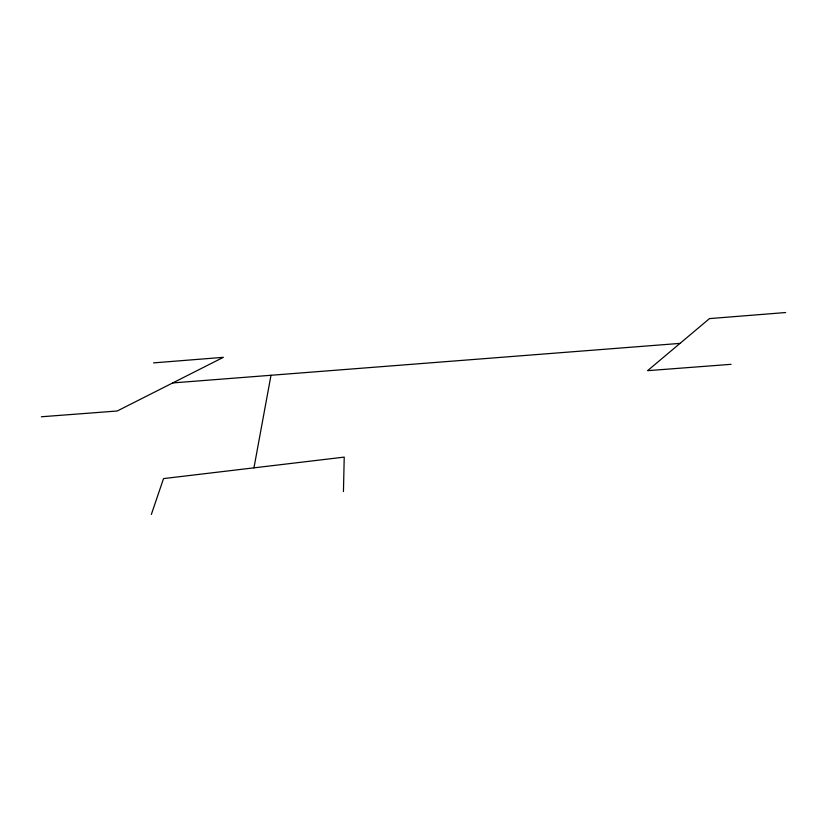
<?xml version="1.0" encoding="UTF-8"?>
<svg xmlns="http://www.w3.org/2000/svg" width="827" height="827" viewBox="0 0 827 827"><rect width="100%" height="100%" fill="white"/><g stroke="black" fill="none" stroke-linecap="round" stroke-linejoin="round"><path stroke-width="1.24" d="M343.443 491.569L344.228 457.114L163.529 478.595L151.341 514.466M253.951 467.844L270.998 375.272M153.553 362.888L223.373 357.326L117.207 410.998L41.35 416.767M785.65 312.534L709.483 318.602L647.572 370.672L731.037 364.325M172.719 382.932L680.011 343.391"/></g></svg>
